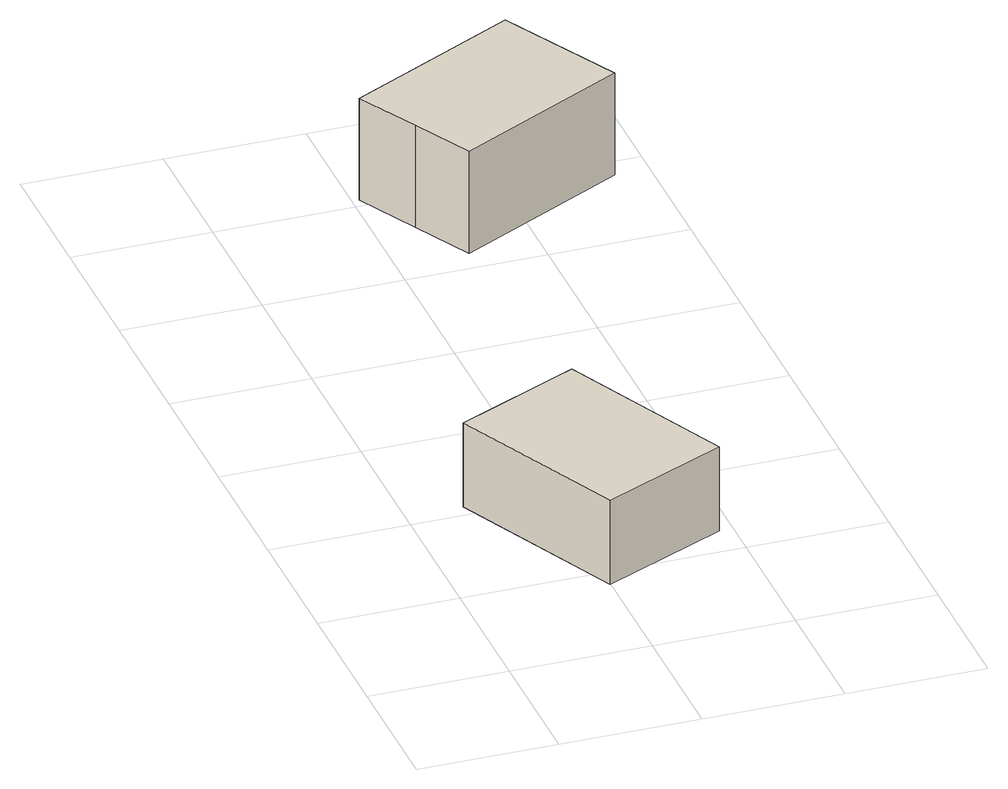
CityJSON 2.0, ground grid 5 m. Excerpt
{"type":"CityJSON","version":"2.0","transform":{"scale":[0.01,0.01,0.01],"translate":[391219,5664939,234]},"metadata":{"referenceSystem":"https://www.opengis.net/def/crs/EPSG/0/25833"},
"CityObjects":{
"building1":{"type":"Building","attributes":{"Gemeindeschluessel":"14627100","BezugspunktDach":"2200","function":"31001_9998","measuredHeight":3.23,"storeysAboveGround":1},"geometry":[{"type":"Solid","lod":"1","boundaries":[[[[0,1,2,3]],[[4,5,6,7]],[[4,7,3,2]],[[5,4,2,1]],[[6,5,1,0]],[[7,6,0,3]]]]}]},
"building2":{"type":"Building","attributes":{"Gemeindeschluessel":"14627100","BezugspunktDach":"2200","function":"31001_9998","measuredHeight":4.3,"storeysAboveGround":1},"geometry":[{"type":"Solid","lod":"1","boundaries":[[[[8,9,10,11,12]],[[13,14,15,16,17]],[[13,17,12,11]],[[14,13,11,10]],[[15,14,10,9]],[[16,15,9,8]],[[17,16,8,12]]]]}]}
},
"vertices":[
[367,41,581],[821,252,581],[525,887,581],[72,675,581],[525,887,258],[821,252,258],[367,41,258],[72,675,258],
[644,2809,412],[756,2593,412],[1377,2915,412],[1147,3358,412],[526,3037,412],[1147,3358,20],[1377,2915,20],[756,2593,20],[644,2809,20],[526,3037,20]
]}
